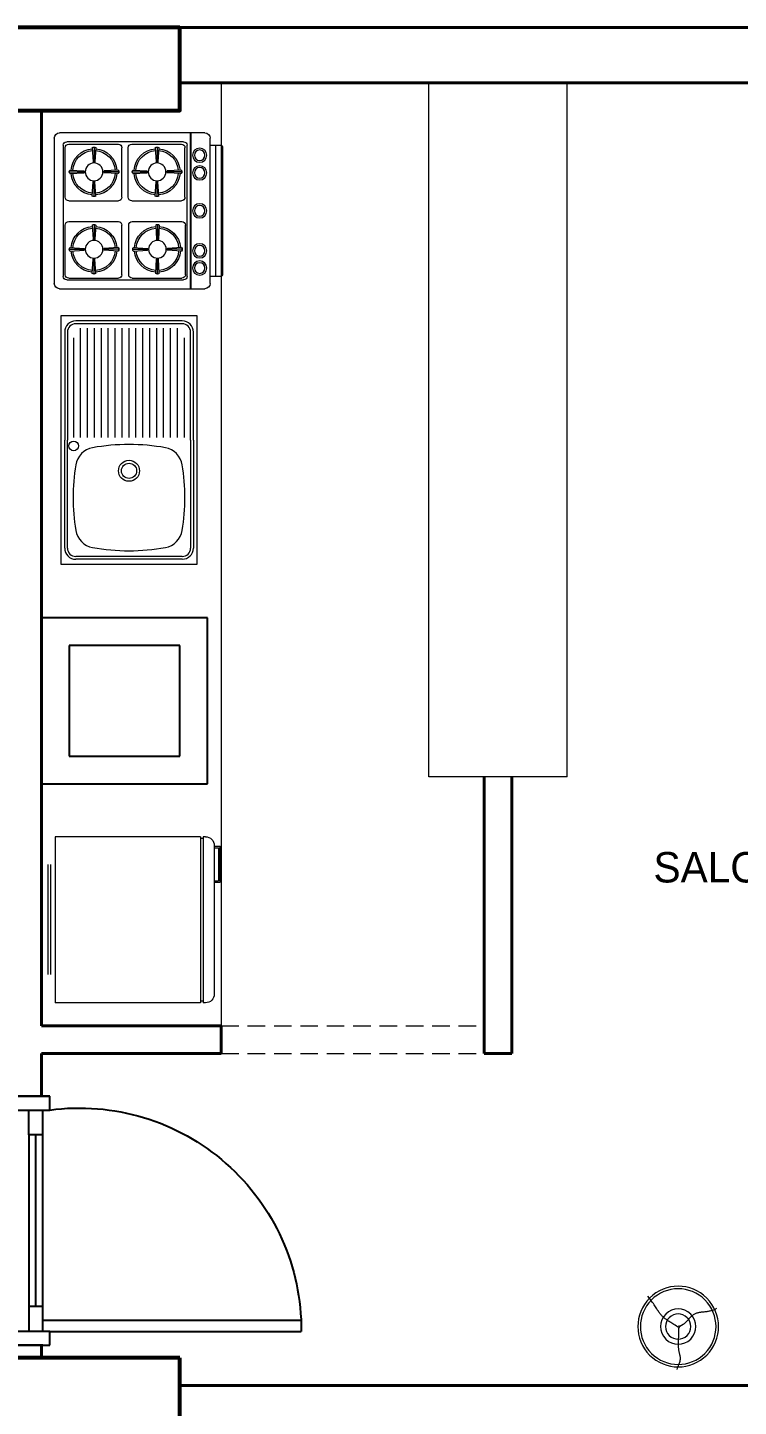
# Model space of a CAD drawing. Header units: millimetres. Extents: x 27 to 3754, y 31 to 1224.
# Drawn here: x 3069.7 to 3326.6, y 720.5 to 1218.8 of the extents above; entities that cross this region are included whole.
import ezdxf

# ---------------------------------------------------------------- set-up
doc = ezdxf.new("R2010")
doc.units = ezdxf.units.MM
doc.linetypes.add('DASHED2', pattern=[9.525, 6.35, -3.175])
doc.layers.add('14_ISLAK_MEKAN_TEFRİŞ', color=134, linetype='Continuous')
for name, color, linetype, lineweight in [('A-FURN', 2, 'Continuous', 13), ('duvar_40', 255, 'Continuous', 40), ('forniture', 253, 'Continuous', 9), ('INCE', 253, 'DASHED2', 18), ('KOLON50', 70, 'Continuous', 53), ('S_KAPI_25', 144, 'Continuous', 25), ('TEF', 253, 'Continuous', 13), ('yazı', 255, 'Continuous', 20)]:
    doc.layers.add(name, color=color, linetype=linetype, lineweight=lineweight)
doc.styles.get("Standard").update_dxf_attribs({"font": 'EtrFont'})

# ---------------------------------------------------------------- blocks, each defined once
blk = doc.blocks.new('bb7')
at = {"layer": '14_ISLAK_MEKAN_TEFRİŞ'}
for p, q in [((709.543838, -291.899922), (649.543838, -291.899922)), ((649.543838, -291.899922), (649.543838, -351.899922)), ((709.543838, -351.899922), (709.543838, -291.899922)), ((699.543838, -301.899922), (659.543838, -301.899922)), ((659.543838, -301.899922), (659.543838, -341.899922)), ((699.543838, -341.899922), (699.543838, -301.899922)), ((659.543838, -341.899922), (699.543838, -341.899922)), ((649.543838, -351.899922), (709.543838, -351.899922))]:
    blk.add_line(p, q, dxfattribs=at)
blk = doc.blocks.new('WT')
at = {"layer": 'TEF'}
for p, q in [((-2484.748638, 3794.514095), (-2444.904737, 3794.514095)), ((-2484.748638, 3793.586841), (-2444.904737, 3793.586841)), ((-2494.722317, 3739.425841), (-2494.722317, 3791.917784)), ((-2494.722317, 3791.917784), (-2434.722317, 3791.917784)), ((-2434.722317, 3739.425841), (-2434.722317, 3791.917784)), ((-2494.722317, 3739.425841), (-2434.722317, 3739.425841)), ((-2494.722317, 3738.425841), (-2434.722317, 3738.425841)), ((-2494.722317, 3737.57706), (-2494.722317, 3738.425841)), ((-2494.132904, 3738.425841), (-2494.132904, 3739.425841)), ((-2435.31173, 3738.425841), (-2435.31173, 3739.425841)), ((-2434.722317, 3737.57706), (-2434.722317, 3738.425841)), ((-2491.571097, 3734.425841), (-2437.873536, 3734.425841)), ((-2491.296968, 3734.425841), (-2491.296968, 3732.242768)), ((-2490.707555, 3734.425841), (-2490.707555, 3732.832181)), ((-2490.707555, 3732.832181), (-2478.860859, 3732.832181)), ((-2478.860859, 3734.425841), (-2478.860859, 3732.832181)), ((-2478.271446, 3734.425841), (-2478.271446, 3732.242768)), ((-2478.271446, 3732.242768), (-2491.296968, 3732.242768))]:
    blk.add_line(p, q, dxfattribs=at)
for centre, start, end in [((-2491.571097, 3737.57706), 180, 270), ((-2437.873536, 3737.57706), 270, 0)]:
    blk.add_arc(centre, 3.151219, start, end, dxfattribs=at)
blk = doc.blocks.new('TRGTH')
at = {"layer": 'TEF'}
for p, q in [((-2380.614072, 3752.200788), (-2380.614072, 3804.680788)), ((-2378.694072, 3806.600788), (-2326.214072, 3806.600788)), ((-2376.134072, 3803.400788), (-2333.894072, 3803.400788)), ((-2375.374834, 3802.819586), (-2357.454834, 3802.819586)), ((-2352.452422, 3802.819586), (-2334.532422, 3802.819586)), ((-2331.573936, 3750.280788), (-2331.573936, 3806.600788)), ((-2331.253936, 3750.280788), (-2331.253936, 3806.600788)), ((-2324.294072, 3804.680788), (-2324.294072, 3752.200788)), ((-2320.497954, 3802.169321), (-2324.294072, 3802.169321)), ((-2322.417954, 3754.712255), (-2322.417954, 3802.169321)), ((-2377.414072, 3754.760788), (-2377.414072, 3802.120788)), ((-2376.654834, 3801.539586), (-2376.654834, 3783.619586)), ((-2366.899471, 3801.090975), (-2366.579471, 3795.970975)), ((-2366.259471, 3801.090975), (-2366.259471, 3801.309186)), ((-2366.259471, 3801.090975), (-2366.259471, 3795.803861)), ((-2365.619471, 3801.090975), (-2365.939471, 3795.970975)), ((-2356.174834, 3801.539586), (-2356.174834, 3783.619586)), ((-2353.732422, 3801.539586), (-2353.732422, 3783.619586)), ((-2343.977059, 3801.090975), (-2343.657059, 3795.970975)), ((-2343.337059, 3801.090975), (-2343.337059, 3801.309186)), ((-2343.337059, 3801.090975), (-2343.337059, 3795.803861)), ((-2342.697059, 3801.090975), (-2343.017059, 3795.970975)), ((-2333.252422, 3801.539586), (-2333.252422, 3783.619586)), ((-2332.614072, 3802.120788), (-2332.614072, 3754.760788)), ((-2319.857954, 3755.352255), (-2319.857954, 3801.529321)), ((-2375.00126, 3792.349186), (-2375.219471, 3792.349186)), ((-2375.00126, 3792.989186), (-2369.88126, 3792.669186)), ((-2375.00126, 3792.349186), (-2369.714146, 3792.349186)), ((-2357.517681, 3792.349186), (-2362.804795, 3792.349186)), ((-2357.517681, 3792.989186), (-2362.637681, 3792.669186)), ((-2357.517681, 3792.349186), (-2357.299471, 3792.349186)), ((-2352.078848, 3792.349186), (-2352.297059, 3792.349186)), ((-2352.078848, 3792.989186), (-2346.958848, 3792.669186)), ((-2352.078848, 3792.349186), (-2346.791734, 3792.349186)), ((-2334.595269, 3792.349186), (-2339.882383, 3792.349186)), ((-2334.595269, 3792.989186), (-2339.715269, 3792.669186)), ((-2334.595269, 3792.349186), (-2334.377059, 3792.349186)), ((-2375.00126, 3791.709186), (-2369.88126, 3792.029186)), ((-2366.899471, 3783.607396), (-2366.579471, 3788.727396)), ((-2366.259471, 3783.607396), (-2366.259471, 3788.89451)), ((-2365.619471, 3783.607396), (-2365.939471, 3788.727396)), ((-2357.517681, 3791.709186), (-2362.637681, 3792.029186)), ((-2352.078848, 3791.709186), (-2346.958848, 3792.029186)), ((-2343.977059, 3783.607396), (-2343.657059, 3788.727396)), ((-2343.337059, 3783.607396), (-2343.337059, 3788.89451)), ((-2342.697059, 3783.607396), (-2343.017059, 3788.727396)), ((-2334.595269, 3791.709186), (-2339.715269, 3792.029186)), ((-2375.374834, 3782.339586), (-2357.454834, 3782.339586)), ((-2366.259471, 3783.607396), (-2366.259471, 3783.389186)), ((-2352.452422, 3782.339586), (-2334.532422, 3782.339586)), ((-2343.337059, 3783.607396), (-2343.337059, 3783.389186)), ((-2376.654834, 3773.551188), (-2376.654834, 3755.631188)), ((-2375.374834, 3774.831188), (-2357.454834, 3774.831188)), ((-2366.899471, 3773.102578), (-2366.579471, 3767.982578)), ((-2366.259471, 3773.102578), (-2366.259471, 3773.320788)), ((-2366.259471, 3773.102578), (-2366.259471, 3767.815464)), ((-2365.619471, 3773.102578), (-2365.939471, 3767.982578)), ((-2356.174834, 3773.551188), (-2356.174834, 3755.631188)), ((-2353.885197, 3773.551188), (-2353.885197, 3755.631188)), ((-2352.605197, 3774.831188), (-2334.685197, 3774.831188)), ((-2344.129834, 3773.102578), (-2343.809834, 3767.982578)), ((-2343.489834, 3773.102578), (-2343.489834, 3773.320788)), ((-2343.489834, 3773.102578), (-2343.489834, 3767.815464)), ((-2342.849834, 3773.102578), (-2343.169834, 3767.982578)), ((-2333.405197, 3773.551188), (-2333.405197, 3755.631188)), ((-2375.00126, 3764.360788), (-2375.219471, 3764.360788)), ((-2375.00126, 3765.000788), (-2369.88126, 3764.680788)), ((-2375.00126, 3764.360788), (-2369.714146, 3764.360788)), ((-2375.00126, 3763.720788), (-2369.88126, 3764.040788)), ((-2357.517681, 3764.360788), (-2362.804795, 3764.360788)), ((-2357.517681, 3765.000788), (-2362.637681, 3764.680788)), ((-2357.517681, 3763.720788), (-2362.637681, 3764.040788)), ((-2357.517681, 3764.360788), (-2357.299471, 3764.360788)), ((-2352.231624, 3764.360788), (-2352.449834, 3764.360788)), ((-2352.231624, 3765.000788), (-2347.111624, 3764.680788)), ((-2352.231624, 3764.360788), (-2346.94451, 3764.360788)), ((-2352.231624, 3763.720788), (-2347.111624, 3764.040788)), ((-2334.748044, 3764.360788), (-2340.035158, 3764.360788)), ((-2334.748044, 3765.000788), (-2339.868044, 3764.680788)), ((-2334.748044, 3763.720788), (-2339.868044, 3764.040788)), ((-2334.748044, 3764.360788), (-2334.529834, 3764.360788)), ((-2366.899471, 3755.618998), (-2366.579471, 3760.738998)), ((-2366.259471, 3755.618998), (-2366.259471, 3760.906113)), ((-2365.619471, 3755.618998), (-2365.939471, 3760.738998)), ((-2344.129834, 3755.618998), (-2343.809834, 3760.738998)), ((-2343.489834, 3755.618998), (-2343.489834, 3760.906113)), ((-2342.849834, 3755.618998), (-2343.169834, 3760.738998)), ((-2333.894072, 3753.480788), (-2376.134072, 3753.480788)), ((-2375.374834, 3754.351188), (-2357.454834, 3754.351188)), ((-2366.259471, 3755.618998), (-2366.259471, 3755.400788)), ((-2352.605197, 3754.351188), (-2334.685197, 3754.351188)), ((-2343.489834, 3755.618998), (-2343.489834, 3755.400788)), ((-2324.294072, 3754.712255), (-2320.497954, 3754.712255)), ((-2326.214072, 3750.280788), (-2378.694072, 3750.280788))]:
    blk.add_line(p, q, dxfattribs=at)
for centre, radius in [((-2328.085434, 3799.120894), 2.56), ((-2328.085434, 3799.120894), 1.92), ((-2366.259471, 3792.349186), 3.2), ((-2343.337059, 3792.349186), 3.2), ((-2328.085434, 3792.910868), 2.56), ((-2328.085434, 3792.910868), 1.92), ((-2328.085434, 3778.440788), 2.56), ((-2328.085434, 3778.440788), 1.92), ((-2366.259471, 3764.360788), 3.2), ((-2343.489834, 3764.360788), 3.2), ((-2328.085434, 3764.726851), 2.56), ((-2328.085434, 3764.726851), 1.92), ((-2328.085434, 3758.357575), 2.56), ((-2328.085434, 3758.357575), 1.92)]:
    blk.add_circle(centre, radius, dxfattribs=at)
for centre, radius, start, end in [((-2378.694072, 3804.680788), 1.92, 90, 180), ((-2376.134072, 3802.120788), 1.28, 90, 180), ((-2375.374834, 3801.539586), 1.28, 90, 180), ((-2357.454834, 3801.539586), 1.28, 0, 90), ((-2352.452422, 3801.539586), 1.28, 90, 180), ((-2334.532422, 3801.539586), 1.28, 0, 90), ((-2333.894072, 3802.120788), 1.28, 0, 90), ((-2326.214072, 3804.680788), 1.92, 0, 90), ((-2320.497954, 3801.529321), 0.64, 0, 90), ((-2366.259471, 3792.349186), 8.32, 94.219932, 175.780068), ((-2366.259471, 3792.349186), 7.68, 94.273568, 175.726432), ((-2366.259471, 3800.261536), 1.04765, 52.346037, 127.653963), ((-2366.259471, 3792.349186), 7.68, 4.273568, 85.726432), ((-2366.259471, 3792.349186), 8.32, 4.219932, 85.780068), ((-2343.337059, 3792.349186), 8.32, 94.219932, 175.780068), ((-2343.337059, 3792.349186), 7.68, 94.273568, 175.726432), ((-2343.337059, 3800.261536), 1.04765, 52.346037, 127.653963), ((-2343.337059, 3792.349186), 7.68, 4.273568, 85.726432), ((-2343.337059, 3792.349186), 8.32, 4.219932, 85.780068), ((-2374.171821, 3792.349186), 1.04765, 142.346037, 217.653963), ((-2370.104081, 3792.349186), 0.389934, 304.849993, 55.150007), ((-2366.259471, 3796.193796), 0.389934, 214.849993, 325.150007), ((-2362.414861, 3792.349186), 0.389934, 124.849993, 235.150007), ((-2358.34712, 3792.349186), 1.04765, 322.346037, 37.653963), ((-2351.249409, 3792.349186), 1.04765, 142.346037, 217.653963), ((-2347.181669, 3792.349186), 0.389934, 304.849993, 55.150007), ((-2343.337059, 3796.193796), 0.389934, 214.849993, 325.150007), ((-2339.492449, 3792.349186), 0.389934, 124.849993, 235.150007), ((-2335.424708, 3792.349186), 1.04765, 322.346037, 37.653963), ((-2366.259471, 3792.349186), 8.32, 184.219932, 265.780068), ((-2366.259471, 3792.349186), 7.68, 184.273568, 265.726432), ((-2366.259471, 3788.504576), 0.389934, 34.849993, 145.150007), ((-2366.259471, 3792.349186), 7.68, 274.273568, 355.726432), ((-2366.259471, 3792.349186), 8.32, 274.219932, 355.780068), ((-2343.337059, 3792.349186), 8.32, 184.219932, 265.780068), ((-2343.337059, 3792.349186), 7.68, 184.273568, 265.726432), ((-2343.337059, 3788.504576), 0.389934, 34.849993, 145.150007), ((-2343.337059, 3792.349186), 7.68, 274.273568, 355.726432), ((-2343.337059, 3792.349186), 8.32, 274.219932, 355.780068), ((-2375.374834, 3783.619586), 1.28, 180, 270), ((-2366.259471, 3784.436836), 1.04765, 232.346037, 307.653963), ((-2357.454834, 3783.619586), 1.28, 270, 0), ((-2352.452422, 3783.619586), 1.28, 180, 270), ((-2343.337059, 3784.436836), 1.04765, 232.346037, 307.653963), ((-2334.532422, 3783.619586), 1.28, 270, 0), ((-2375.374834, 3773.551188), 1.28, 90, 180), ((-2366.259471, 3764.360788), 8.32, 94.219932, 175.780068), ((-2366.259471, 3772.273138), 1.04765, 52.346037, 127.653963), ((-2366.259471, 3764.360788), 8.32, 4.219932, 85.780068), ((-2357.454834, 3773.551188), 1.28, 0, 90), ((-2352.605197, 3773.551188), 1.28, 90, 180), ((-2343.489834, 3764.360788), 8.32, 94.219932, 175.780068), ((-2343.489834, 3772.273138), 1.04765, 52.346037, 127.653963), ((-2343.489834, 3764.360788), 8.32, 4.219932, 85.780068), ((-2334.685197, 3773.551188), 1.28, 0, 90), ((-2366.259471, 3764.360788), 7.68, 94.273568, 175.726432), ((-2366.259471, 3768.205398), 0.389934, 214.849993, 325.150007), ((-2366.259471, 3764.360788), 7.68, 4.273568, 85.726432), ((-2343.489834, 3764.360788), 7.68, 94.273568, 175.726432), ((-2343.489834, 3768.205398), 0.389934, 214.849993, 325.150007), ((-2343.489834, 3764.360788), 7.68, 4.273568, 85.726432), ((-2374.171821, 3764.360788), 1.04765, 142.346037, 217.653963), ((-2366.259471, 3764.360788), 8.32, 184.219932, 265.780068), ((-2366.259471, 3764.360788), 7.68, 184.273568, 265.726432), ((-2370.104081, 3764.360788), 0.389934, 304.849993, 55.150007), ((-2366.259471, 3764.360788), 7.68, 274.273568, 355.726432), ((-2366.259471, 3764.360788), 8.32, 274.219932, 355.780068), ((-2362.414861, 3764.360788), 0.389934, 124.849993, 235.150007), ((-2358.34712, 3764.360788), 1.04765, 322.346037, 37.653963), ((-2351.402184, 3764.360788), 1.04765, 142.346037, 217.653963), ((-2343.489834, 3764.360788), 8.32, 184.219932, 265.780068), ((-2343.489834, 3764.360788), 7.68, 184.273568, 265.726432), ((-2347.334444, 3764.360788), 0.389934, 304.849993, 55.150007), ((-2343.489834, 3764.360788), 7.68, 274.273568, 355.726432), ((-2343.489834, 3764.360788), 8.32, 274.219932, 355.780068), ((-2339.645224, 3764.360788), 0.389934, 124.849993, 235.150007), ((-2335.577484, 3764.360788), 1.04765, 322.346037, 37.653963), ((-2366.259471, 3760.516178), 0.389934, 34.849993, 145.150007), ((-2343.489834, 3760.516178), 0.389934, 34.849993, 145.150007), ((-2376.134072, 3754.760788), 1.28, 180, 270), ((-2375.374834, 3755.631188), 1.28, 180, 270), ((-2366.259471, 3756.448438), 1.04765, 232.346037, 307.653963), ((-2357.454834, 3755.631188), 1.28, 270, 0), ((-2352.605197, 3755.631188), 1.28, 180, 270), ((-2343.489834, 3756.448438), 1.04765, 232.346037, 307.653963), ((-2334.685197, 3755.631188), 1.28, 270, 0), ((-2333.894072, 3754.760788), 1.28, 270, 0), ((-2320.497954, 3755.352255), 0.64, 270, 0), ((-2378.694072, 3752.200788), 1.92, 180, 270), ((-2326.214072, 3752.200788), 1.92, 270, 0)]:
    blk.add_arc(centre, radius, start, end, dxfattribs=at)
blk = doc.blocks.new('ERDTFYGUHI')
at = {"layer": 'TEF'}
for p, q in [((-2297.885822, 3751.533233), (-2297.885822, 3800.533233)), ((-2297.885822, 3800.533233), (-2207.885822, 3800.533233)), ((-2252.885822, 3799.283233), (-2291.935822, 3799.283233)), ((-2252.885822, 3798.283233), (-2291.935822, 3798.283233)), ((-2252.885822, 3799.283233), (-2213.835822, 3799.283233)), ((-2252.885822, 3798.283233), (-2213.835822, 3798.283233)), ((-2207.885822, 3800.533233), (-2207.885822, 3751.533233)), ((-2295.935822, 3795.283233), (-2295.935822, 3756.783233)), ((-2294.935822, 3795.283233), (-2294.935822, 3756.783233)), ((-2253.785822, 3793.533233), (-2293.385822, 3793.533233)), ((-2253.785822, 3796.033233), (-2289.816396, 3796.033233)), ((-2210.835822, 3795.283233), (-2210.835822, 3756.783233)), ((-2209.835822, 3795.283233), (-2209.835822, 3756.783233)), ((-2253.785822, 3791.033233), (-2293.385822, 3791.033233)), ((-2253.785822, 3788.533233), (-2293.385822, 3788.533233)), ((-2253.785822, 3786.033233), (-2293.385822, 3786.033233)), ((-2253.785822, 3783.533233), (-2293.385822, 3783.533233)), ((-2253.785822, 3781.033233), (-2293.385822, 3781.033233)), ((-2253.785822, 3778.533233), (-2293.385822, 3778.533233)), ((-2253.785822, 3776.033233), (-2293.385822, 3776.033233)), ((-2253.785822, 3773.533233), (-2293.385822, 3773.533233)), ((-2253.785822, 3771.033233), (-2293.385822, 3771.033233)), ((-2253.785822, 3768.533233), (-2293.385822, 3768.533233)), ((-2253.785822, 3766.033233), (-2293.385822, 3766.033233)), ((-2253.785822, 3763.533233), (-2293.385822, 3763.533233)), ((-2253.785822, 3761.033233), (-2293.385822, 3761.033233)), ((-2253.785822, 3758.533233), (-2293.385822, 3758.533233)), ((-2291.935822, 3753.783233), (-2252.885822, 3753.783233)), ((-2291.935822, 3752.783233), (-2252.885822, 3752.783233)), ((-2253.785822, 3756.033233), (-2289.816396, 3756.033233)), ((-2213.835822, 3753.783233), (-2252.885822, 3753.783233)), ((-2213.835822, 3752.783233), (-2252.885822, 3752.783233)), ((-2207.885822, 3751.533233), (-2297.885822, 3751.533233))]:
    blk.add_line(p, q, dxfattribs=at)
for centre, radius in [((-2241.785822, 3776.033233), 3.8), ((-2241.785822, 3776.033233), 2.75), ((-2250.785822, 3756.033233), 1.75)]:
    blk.add_circle(centre, radius, dxfattribs=at)
for centre, radius, start, end in [((-2291.935822, 3795.283233), 4, 90, 180), ((-2291.935822, 3795.283233), 3, 90, 180), ((-2213.835822, 3795.283233), 4, 0, 90), ((-2213.835822, 3795.283233), 3, 0, 90), ((-2242.736732, 3787.887626), 7.5, 99.078716, 169.885222), ((-2232.085822, 3721.233233), 75, 80.921284, 99.078716), ((-2221.434913, 3787.887626), 7.5, 10.114778, 80.921284), ((-2176.285822, 3776.033233), 75, 169.885222, 190.114778), ((-2287.885822, 3776.033233), 75, 349.885222, 10.114778), ((-2242.736732, 3764.17884), 7.5, 190.114778, 260.921284), ((-2221.434913, 3764.17884), 7.5, 279.078716, 349.885222), ((-2291.935822, 3756.783233), 4, 180, 270), ((-2291.935822, 3756.783233), 3, 180, 270), ((-2232.085822, 3830.833233), 75, 260.921284, 279.078716), ((-2213.835822, 3756.783233), 4, 270, 0), ((-2213.835822, 3756.783233), 3, 270, 0)]:
    blk.add_arc(centre, radius, start, end, dxfattribs=at)
blk = doc.blocks.new('ıo')
at = {"layer": 'S_KAPI_25'}
for p, q in [((-14691.31085, 177.022359), (-14675.31085, 177.022359)), ((-14687.81085, 177.022359), (-14691.31085, 177.022359)), ((-14691.31085, 172.022359), (-14691.31085, 177.022359)), ((-14677.81085, 177.022359), (-14687.81085, 177.022359)), ((-14677.81085, 177.022359), (-14675.31085, 177.022359)), ((-14675.31085, 177.022359), (-14675.31085, 172.022359)), ((-14675.31085, 172.022359), (-14691.31085, 172.022359)), ((-14682.81085, 163.022359), (-14682.81085, 172.022359)), ((-14677.81085, 172.022359), (-14677.81085, 163.022359)), ((-14675.31085, 172.022359), (-14584.410389, 172.022359)), ((-14677.81085, 168.022359), (-14584.212815, 168.022359)), ((-14682.81085, 101.022359), (-14682.81085, 163.022359)), ((-14677.81085, 163.022359), (-14682.81085, 163.022359)), ((-14680.31085, 163.022359), (-14680.31085, 101.022359)), ((-14677.81085, 163.022359), (-14677.81085, 101.022359)), ((-14682.81085, 101.022359), (-14682.81085, 92.022359)), ((-14677.81085, 101.022359), (-14682.81085, 101.022359)), ((-14677.81085, 101.022359), (-14677.81085, 92.022359)), ((-14691.31085, 92.022359), (-14675.31085, 92.022359)), ((-14691.31085, 87.022359), (-14691.31085, 92.022359)), ((-14675.31085, 92.022359), (-14675.31085, 87.022359)), ((-14675.31085, 87.022359), (-14691.31085, 87.022359)), ((-14687.81085, 87.022359), (-14691.31085, 87.022359)), ((-14687.81085, 87.022359), (-14677.81085, 87.022359)), ((-14677.81085, 87.022359), (-14675.31085, 87.022359))]:
    blk.add_line(p, q, dxfattribs=at)
blk.add_arc((-14664.59261, 171.486784), 80.18401, 262.318249, 0.3827, dxfattribs=at)
blk = doc.blocks.new('TVSET2')
at = {"layer": 'forniture'}
for p, q in [((1688.942298, 0), (0, 0)), ((0, 0), (0, -151.251252)), ((35.186298, 0), (35.186298, -116.064954)), ((1653.756, 0), (1653.756, -116.064954)), ((1688.942298, 0), (1688.942298, -151.251252)), ((-274.826769, -10.520599), (-276.448532, -5.996016)), ((-273.15879, -14.945418), (-274.826769, -10.520599)), ((-271.49961, -19.257187), (-273.15879, -14.945418)), ((-269.904243, -23.44262), (-271.49961, -19.257187)), ((-268.427704, -27.488434), (-269.904243, -23.44262)), ((-267.125007, -31.381341), (-268.427704, -27.488434)), ((-266.051167, -35.108057), (-267.125007, -31.381341)), ((-265.261197, -38.655297), (-266.051167, -35.108057)), ((-264.793353, -42.015987), (-265.261197, -38.655297)), ((-264.967616, -51.181339), (-264.692113, -48.255023)), ((-264.618842, -45.2079), (-264.793353, -42.015987)), ((-264.692113, -48.255023), (-264.618842, -45.2079)), ((1953.56114, -45.2079), (1953.735651, -42.015987)), ((1953.634412, -48.255023), (1953.56114, -45.2079)), ((1953.909914, -51.181339), (1953.634412, -48.255023)), ((1953.735651, -42.015987), (1954.203496, -38.655297)), ((1954.203496, -38.655297), (1954.993465, -35.108057)), ((1954.993465, -35.108057), (1956.067306, -31.381341)), ((1956.067306, -31.381341), (1957.370002, -27.488434)), ((1957.370002, -27.488434), (1958.846542, -23.44262)), ((1958.846542, -23.44262), (1960.441908, -19.257187)), ((1960.441908, -19.257187), (1962.101088, -14.945418)), ((1962.101088, -14.945418), (1963.769067, -10.520599)), ((1963.769067, -10.520599), (1965.39083, -5.996016)), ((-272.101223, -98.525933), (-272.061324, -95.964858)), ((-272.088969, -101.117151), (-272.101223, -98.525933)), ((-272.061324, -95.964858), (-271.969598, -93.42436)), ((-271.969598, -93.42436), (-271.826374, -90.894869)), ((-271.826374, -90.894869), (-271.631981, -88.366815)), ((-271.631981, -88.366815), (-271.386746, -85.830631)), ((-271.386746, -85.830631), (-271.090996, -83.276747)), ((-271.090996, -83.276747), (-270.74552, -80.697739)), ((-270.74552, -80.697739), (-270.352941, -78.094761)), ((-270.352941, -78.094761), (-269.91634, -75.471112)), ((-269.91634, -75.471112), (-269.438801, -72.830091)), ((-269.438801, -72.830091), (-268.923407, -70.174997)), ((-268.923407, -70.174997), (-268.373239, -67.509127)), ((-268.373239, -67.509127), (-267.79138, -64.835782)), ((-267.79138, -64.835782), (-267.180913, -62.158259)), ((-267.180913, -62.158259), (-266.551999, -59.47531)), ((-266.551999, -59.47531), (-265.94311, -56.767498)), ((-265.94311, -56.767498), (-265.399799, -54.010836)), ((-265.399799, -54.010836), (-264.967616, -51.181339)), ((1954.342097, -54.010836), (1953.909914, -51.181339)), ((1954.885409, -56.767498), (1954.342097, -54.010836)), ((1955.494297, -59.47531), (1954.885409, -56.767498)), ((1956.123211, -62.158259), (1955.494297, -59.47531)), ((1956.733678, -64.835782), (1956.123211, -62.158259)), ((1957.315537, -67.509127), (1956.733678, -64.835782)), ((1957.865705, -70.174997), (1957.315537, -67.509127)), ((1958.381099, -72.830091), (1957.865705, -70.174997)), ((1958.858638, -75.471112), (1958.381099, -72.830091)), ((1959.295239, -78.094761), (1958.858638, -75.471112)), ((1959.687818, -80.697739), (1959.295239, -78.094761)), ((1960.033295, -83.276747), (1959.687818, -80.697739)), ((1960.329044, -85.830631), (1960.033295, -83.276747)), ((1960.574279, -88.366815), (1960.329044, -85.830631)), ((1960.768673, -90.894869), (1960.574279, -88.366815)), ((1960.911896, -93.42436), (1960.768673, -90.894869)), ((1961.003622, -95.964858), (1960.911896, -93.42436)), ((1961.043522, -98.525933), (1961.003622, -95.964858)), ((1961.031267, -101.117151), (1961.043522, -98.525933)), ((-272.024233, -103.748083), (-272.088969, -101.117151)), ((-271.909099, -106.427848), (-272.024233, -103.748083)), ((-271.755296, -109.163769), (-271.909099, -106.427848)), ((-271.576966, -111.96272), (-271.755296, -109.163769)), ((-271.388249, -114.831573), (-271.576966, -111.96272)), ((-271.203287, -117.777203), (-271.388249, -114.831573)), ((-271.036221, -120.806483), (-271.203287, -117.777203)), ((-270.901192, -123.926286), (-271.036221, -120.806483)), ((-270.812341, -127.143487), (-270.901192, -123.926286)), ((-270.774752, -130.480616), (-270.812341, -127.143487)), ((-270.757282, -134.02283), (-270.774752, -130.480616)), ((-270.719728, -137.870945), (-270.757282, -134.02283)), ((-270.621889, -142.125775), (-270.719728, -137.870945)), ((-270.423565, -146.888135), (-270.621889, -142.125775)), ((-270.084552, -152.25884), (-270.423565, -146.888135)), ((35.186298, -116.064954), (0, -151.251252)), ((195.229251, -116.064954), (35.186298, -116.064954)), ((195.230562, -116.05886), (187.660255, -151.251252)), ((1653.756, -116.064954), (1493.69834, -116.064954)), ((1493.711736, -116.05886), (1501.282043, -151.251252)), ((1653.756, -116.064954), (1688.942298, -151.251252)), ((1959.02685, -152.25884), (1959.365863, -146.888135)), ((1959.365863, -146.888135), (1959.564188, -142.125775)), ((1959.564188, -142.125775), (1959.662026, -137.870945)), ((1959.662026, -137.870945), (1959.69958, -134.02283)), ((1959.69958, -134.02283), (1959.717051, -130.480616)), ((1959.717051, -130.480616), (1959.754639, -127.143487)), ((1959.754639, -127.143487), (1959.84349, -123.926286)), ((1959.84349, -123.926286), (1959.978519, -120.806483)), ((1959.978519, -120.806483), (1960.145585, -117.777203)), ((1960.145585, -117.777203), (1960.330547, -114.831573)), ((1960.330547, -114.831573), (1960.519264, -111.96272)), ((1960.519264, -111.96272), (1960.697594, -109.163769)), ((1960.697594, -109.163769), (1960.851397, -106.427848)), ((1960.851397, -106.427848), (1960.966531, -103.748083)), ((1960.966531, -103.748083), (1961.031267, -101.117151)), ((-329.639677, -199.010854), (-331.644227, -201.207238)), ((-327.601337, -196.898185), (-329.639677, -199.010854)), ((-325.525342, -194.871564), (-327.601337, -196.898185)), ((-323.407827, -192.933326), (-325.525342, -194.871564)), ((-321.244927, -191.085806), (-323.407827, -192.933326)), ((-319.031536, -189.326373), (-321.244927, -191.085806)), ((-316.757572, -187.632547), (-319.031536, -189.326373)), ((-314.411716, -185.976882), (-316.757572, -187.632547)), ((-311.982643, -184.331933), (-314.411716, -185.976882)), ((-309.459033, -182.670254), (-311.982643, -184.331933)), ((-306.829563, -180.9644), (-309.459033, -182.670254)), ((-304.082912, -179.186925), (-306.829563, -180.9644)), ((-301.207757, -177.310385), (-304.082912, -179.186925)), ((-298.180907, -175.308791), (-301.207757, -177.310385)), ((-294.931691, -173.161984), (-298.180907, -175.308791)), ((-291.37757, -170.851259), (-294.931691, -173.161984)), ((-287.436004, -168.357913), (-291.37757, -170.851259)), ((-283.024453, -165.663244), (-287.436004, -168.357913)), ((-278.060379, -162.748548), (-283.024453, -165.663244)), ((-272.46124, -159.595122), (-278.060379, -162.748548)), ((-266.144497, -156.184262), (-272.46124, -159.595122)), ((-272.315602, -158.80779), (-265.317582, -162.24353)), ((-269.564651, -158.338706), (-270.084552, -152.25884)), ((-268.823659, -165.228545), (-269.564651, -158.338706)), ((-265.317582, -162.24353), (-259.212171, -165.690731)), ((-259.212171, -165.690731), (-253.896308, -169.126696)), ((-253.896308, -169.126696), (-249.266935, -172.528726)), ((-249.266935, -172.528726), (-245.220992, -175.874125)), ((-245.220992, -175.874125), (-241.65542, -179.140197)), ((-241.65542, -179.140197), (-238.467159, -182.304244)), ((-238.467159, -182.304244), (-235.553151, -185.34357)), ((-235.553151, -185.34357), (-232.823009, -188.238572)), ((-232.823009, -188.238572), (-230.237045, -190.982036)), ((-230.237045, -190.982036), (-227.768245, -193.569839)), ((-227.768245, -193.569839), (-225.389593, -195.997861)), ((-225.389593, -195.997861), (-223.074076, -198.261982)), ((-223.074076, -198.261982), (-220.794679, -200.35808)), ((187.660255, -151.251252), (0, -151.251252)), ((1688.942298, -151.251252), (1501.282043, -151.251252)), ((1912.016374, -198.261982), (1909.736977, -200.35808)), ((1914.331892, -195.997861), (1912.016374, -198.261982)), ((1916.710543, -193.569839), (1914.331892, -195.997861)), ((1919.179343, -190.982036), (1916.710543, -193.569839)), ((1921.765307, -188.238572), (1919.179343, -190.982036)), ((1924.495449, -185.34357), (1921.765307, -188.238572)), ((1927.409458, -182.304244), (1924.495449, -185.34357)), ((1930.597718, -179.140197), (1927.409458, -182.304244)), ((1934.16329, -175.874125), (1930.597718, -179.140197)), ((1938.209233, -172.528726), (1934.16329, -175.874125)), ((1942.838606, -169.126696), (1938.209233, -172.528726)), ((1948.154469, -165.690731), (1942.838606, -169.126696)), ((1954.25988, -162.24353), (1948.154469, -165.690731)), ((1961.2579, -158.80779), (1954.25988, -162.24353)), ((1955.086795, -156.184262), (1961.403538, -159.595122)), ((1957.765957, -165.228545), (1958.506949, -158.338706)), ((1958.506949, -158.338706), (1959.02685, -152.25884)), ((1961.403538, -159.595122), (1967.002677, -162.748548)), ((1967.002677, -162.748548), (1971.966752, -165.663244)), ((1971.966752, -165.663244), (1976.378302, -168.357913)), ((1976.378302, -168.357913), (1980.319868, -170.851259)), ((1980.319868, -170.851259), (1983.873989, -173.161984)), ((1983.873989, -173.161984), (1987.123205, -175.308791)), ((1987.123205, -175.308791), (1990.150055, -177.310385)), ((1990.150055, -177.310385), (1993.02521, -179.186925)), ((1993.02521, -179.186925), (1995.771862, -180.9644)), ((1995.771862, -180.9644), (1998.401331, -182.670254)), ((1998.401331, -182.670254), (2000.924941, -184.331933)), ((2000.924941, -184.331933), (2003.354014, -185.976882)), ((2003.354014, -185.976882), (2005.699871, -187.632547)), ((2005.699871, -187.632547), (2007.973834, -189.326373)), ((2007.973834, -189.326373), (2010.187226, -191.085806)), ((2010.187226, -191.085806), (2012.350125, -192.933326)), ((2012.350125, -192.933326), (2014.46764, -194.871564)), ((2014.46764, -194.871564), (2016.543635, -196.898185)), ((2016.543635, -196.898185), (2018.581975, -199.010854)), ((2018.581975, -199.010854), (2020.586525, -201.207238)), ((-364.210213, -248.385961), (-367.646883, -253.315823)), ((-361.151893, -243.813595), (-364.210213, -248.385961)), ((-358.403846, -239.561908), (-361.151893, -243.813595)), ((-355.897991, -235.594085), (-358.403846, -239.561908)), ((-353.56625, -231.873307), (-355.897991, -235.594085)), ((-351.3493, -228.366064), (-353.56625, -231.873307)), ((-349.222839, -225.052068), (-351.3493, -228.366064)), ((-347.171321, -221.914339), (-349.222839, -225.052068)), ((-345.179201, -218.935895), (-347.171321, -221.914339)), ((-343.230933, -216.099753), (-345.179201, -218.935895)), ((-341.310972, -213.388934), (-343.230933, -216.099753)), ((-339.403771, -210.786456), (-341.310972, -213.388934)), ((-337.493786, -208.275336), (-339.403771, -210.786456)), ((-335.567416, -205.841814), (-337.493786, -208.275336)), ((-333.618852, -203.485003), (-335.567416, -205.841814)), ((-331.644227, -201.207238), (-333.618852, -203.485003)), ((-220.794679, -200.35808), (-218.524386, -202.282035)), ((-218.524386, -202.282035), (-216.236184, -204.029727)), ((-216.236184, -204.029727), (-213.90857, -205.599352)), ((-213.90857, -205.599352), (-211.542084, -206.998381)), ((-211.542084, -206.998381), (-209.14278, -208.236604)), ((-209.14278, -208.236604), (-206.716711, -209.323808)), ((-206.716711, -209.323808), (-204.26993, -210.269783)), ((-204.26993, -210.269783), (-201.80849, -211.084317)), ((-201.80849, -211.084317), (-199.338443, -211.777199)), ((-199.338443, -211.777199), (-196.865844, -212.358219)), ((-196.865844, -212.358219), (-194.395644, -212.83819)), ((-194.395644, -212.83819), (-191.928397, -213.232036)), ((-191.928397, -213.232036), (-189.463556, -213.555706)), ((-189.463556, -213.555706), (-187.000574, -213.825147)), ((-187.000574, -213.825147), (-184.538904, -214.056309)), ((-184.538904, -214.056309), (-182.078, -214.265142)), ((-182.078, -214.265142), (-179.617313, -214.467592)), ((-179.617313, -214.467592), (-177.156298, -214.67961)), ((-177.156298, -214.67961), (-174.691252, -214.915971)), ((-174.691252, -214.915971), (-172.205854, -215.186761)), ((-172.205854, -215.186761), (-169.68063, -215.500894)), ((-169.68063, -215.500894), (-167.096102, -215.867282)), ((-167.096102, -215.867282), (-164.432796, -216.294838)), ((-164.432796, -216.294838), (-161.671235, -216.792476)), ((-161.671235, -216.792476), (-158.791944, -217.369109)), ((-158.791944, -217.369109), (-155.775448, -218.033649)), ((-155.775448, -218.033649), (-152.616549, -218.794423)), ((-152.616549, -218.794423), (-149.36717, -219.65741)), ((-149.36717, -219.65741), (-146.093513, -220.628003)), ((-146.093513, -220.628003), (-142.86178, -221.711595)), ((-142.86178, -221.711595), (-139.738171, -222.913578)), ((-139.738171, -222.913578), (-136.788889, -224.239344)), ((-136.788889, -224.239344), (-134.080135, -225.694287)), ((-134.080135, -225.694287), (-131.678111, -227.283799)), ((1823.022433, -225.694287), (1820.62041, -227.283799)), ((1825.731187, -224.239344), (1823.022433, -225.694287)), ((1828.680469, -222.913578), (1825.731187, -224.239344)), ((1831.804078, -221.711595), (1828.680469, -222.913578)), ((1835.035811, -220.628003), (1831.804078, -221.711595)), ((1838.309469, -219.65741), (1835.035811, -220.628003)), ((1841.558847, -218.794423), (1838.309469, -219.65741)), ((1844.717746, -218.033649), (1841.558847, -218.794423)), ((1847.734243, -217.369109), (1844.717746, -218.033649)), ((1850.613533, -216.792476), (1847.734243, -217.369109)), ((1853.375094, -216.294838), (1850.613533, -216.792476)), ((1856.0384, -215.867282), (1853.375094, -216.294838)), ((1858.622928, -215.500894), (1856.0384, -215.867282)), ((1861.148153, -215.186761), (1858.622928, -215.500894)), ((1863.63355, -214.915971), (1861.148153, -215.186761)), ((1866.098596, -214.67961), (1863.63355, -214.915971)), ((1868.559611, -214.467592), (1866.098596, -214.67961)), ((1871.020298, -214.265142), (1868.559611, -214.467592)), ((1873.481203, -214.056309), (1871.020298, -214.265142)), ((1875.942873, -213.825147), (1873.481203, -214.056309)), ((1878.405855, -213.555706), (1875.942873, -213.825147)), ((1880.870695, -213.232036), (1878.405855, -213.555706)), ((1883.337942, -212.83819), (1880.870695, -213.232036)), ((1885.808142, -212.358219), (1883.337942, -212.83819)), ((1888.280742, -211.777199), (1885.808142, -212.358219)), ((1890.750788, -211.084317), (1888.280742, -211.777199)), ((1893.212228, -210.269783), (1890.750788, -211.084317)), ((1895.659009, -209.323808), (1893.212228, -210.269783)), ((1898.085078, -208.236604), (1895.659009, -209.323808)), ((1900.484382, -206.998381), (1898.085078, -208.236604)), ((1902.850868, -205.599352), (1900.484382, -206.998381)), ((1905.178483, -204.029727), (1902.850868, -205.599352)), ((1907.466684, -202.282035), (1905.178483, -204.029727)), ((1909.736977, -200.35808), (1907.466684, -202.282035)), ((2020.586525, -201.207238), (2022.56115, -203.485003)), ((2022.56115, -203.485003), (2024.509715, -205.841814)), ((2024.509715, -205.841814), (2026.436084, -208.275336)), ((2026.436084, -208.275336), (2028.346069, -210.786456)), ((2028.346069, -210.786456), (2030.25327, -213.388934)), ((2030.25327, -213.388934), (2032.173231, -216.099753)), ((2032.173231, -216.099753), (2034.121499, -218.935895)), ((2034.121499, -218.935895), (2036.113619, -221.914339)), ((2036.113619, -221.914339), (2038.165137, -225.052068)), ((2038.165137, -225.052068), (2040.291598, -228.366064)), ((2040.291598, -228.366064), (2042.508549, -231.873307)), ((2042.508549, -231.873307), (2044.840289, -235.594085)), ((2044.840289, -235.594085), (2047.346144, -239.561908)), ((2047.346144, -239.561908), (2050.094191, -243.813595)), ((2050.094191, -243.813595), (2053.152511, -248.385961)), ((2053.152511, -248.385961), (2056.589181, -253.315823)), ((-375.927593, -264.395305), (-380.90779, -270.618557)), ((-371.529983, -258.639999), (-375.927593, -264.395305)), ((-367.646883, -253.315823), (-371.529983, -258.639999)), ((2056.589181, -253.315823), (2060.472281, -258.639999)), ((2060.472281, -258.639999), (2064.869891, -264.395305)), ((2064.869891, -264.395305), (2069.850088, -270.618557))]:
    blk.add_line(p, q, dxfattribs=at)
at = {"layer": 'forniture', "flags": 128}
blk.add_lwpolyline([(629.723415, -111.149992), (662.005373, -85.898815), (1026.936925, -85.898815), (1059.218883, -111.149992)], dxfattribs=at)
blk.add_lwpolyline([(301.505481, -199.44881), (1384.614405, -199.44881), (1384.614405, -111.149992), (301.505481, -111.149992)], close=True, dxfattribs=at)
blk.add_lwpolyline([(346.505481, -199.44881), (346.505481, -220.055052, 0.065674), (1339.614405, -220.055052), (1339.614405, -199.44881)], format="xyb", dxfattribs=at)
at = {"layer": 'forniture'}
for radius, start, end in [(1567.74505, 245.535848, 249.736663), (1567.74505, 290.153421, 294.463614), (1602.931348, 245.810486, 250.200303), (1602.931348, 289.692509, 294.189514)]:
    blk.add_arc((844.471149, 1310.934904), radius, start, end, dxfattribs=at)
for centre, major_axis in [((-271.614468, -160.833074), (-103.096169, 103.096169)), ((-271.614468, -160.833074), (-96.652658, 96.652658)), ((1960.556766, -160.833074), (103.096169, 103.096169)), ((1960.556766, -160.833074), (96.652658, 96.652658)), ((-271.614468, -160.833074), (-45.104574, -45.104574)), ((1960.556766, -160.833074), (45.104574, -45.104574)), ((-271.614468, -160.833074), (-32.217553, -32.217553)), ((1960.556766, -160.833074), (32.217553, -32.217553))]:
    blk.add_ellipse(centre, major_axis=major_axis, ratio=1, dxfattribs=at)

msp = doc.modelspace()

# ---------------------------------------------------------------- linework, layer by layer
at = {"layer": 'duvar_40'}
for p, q in [((3735.98, 1218.81), (1839.18, 1218.81)), ((3655.98, 1198.81), (3124.73, 1198.81)), ((3074.73, 1188.81), (3074.73, 858)), ((3234.73, 948), (3234.73, 858)), ((3244.73, 948), (3244.73, 848)), ((3074.73, 858), (3139.73, 858)), ((3139.73, 858), (3139.73, 848)), ((3234.73, 858), (3234.73, 848)), ((3074.73, 848), (3074.73, 832.62)), ((3074.73, 848), (3139.73, 848)), ((3234.73, 848), (3244.73, 848)), ((3074.73, 742.62), (3074.73, 737.89)), ((3614.92, 728), (3124.73, 728))]:
    msp.add_line(p, q, dxfattribs=at)
at = {"layer": 'INCE'}
for p, q in [((3139.73, 858), (3234.73, 858)), ((3139.73, 848), (3234.73, 848))]:
    msp.add_line(p, q, dxfattribs=at)
at = {"layer": 'KOLON50', "flags": 128}
for points in [[(3124.73, 1218.81), (3064.73, 1218.81), (3064.73, 1188.81), (3124.73, 1188.81)], [(3124.73, 738), (3064.73, 738), (3064.73, 708), (3124.73, 708)]]:
    msp.add_lwpolyline(points, close=True, dxfattribs=at)
at = {"layer": 'TEF'}
for p, q in [((3139.73, 1198.81), (3139.73, 858)), ((3214.73, 948), (3214.73, 1198.81)), ((3264.73, 948), (3264.73, 1198.81)), ((3264.73, 948), (3214.73, 948))]:
    msp.add_line(p, q, dxfattribs=at)

# ---------------------------------------------------------------- block references
at = {"rotation": 90}
msp.add_blockref('bb7', (2782.83, 295.93), dxfattribs=at)
at = {"layer": 'A-FURN', "xscale": -0.1, "yscale": 0.1, "zscale": 0.1, "rotation": 180}
msp.add_blockref('TVSET2', (3331.99, 733.26), dxfattribs=at)
at = {"layer": 'S_KAPI_25', "xscale": -1, "rotation": 180}
msp.add_blockref('ıo', (17753.04, 919.64), dxfattribs=at)
at = {"layer": 'TEF', "xscale": -1}
for name, p, rotation in [('TRGTH', (5460, 4931.03), 180), ('WT', (6871.6, -1568.37), 90)]:
    msp.add_blockref(name, p, dxfattribs=dict(at, rotation=rotation))
at = {"layer": 'TEF', "rotation": 270}
msp.add_blockref('ERDTFYGUHI', (-669.65, -1183.16), dxfattribs=at)

# ---------------------------------------------------------------- texts
at = {"layer": 'yazı', "color": 40}
msp.add_text('SALON+MUTFAK', height=11.0004, rotation=360, dxfattribs=at).set_placement((3295.9, 909.85, 0.01))

doc.saveas('drawing.dxf')
